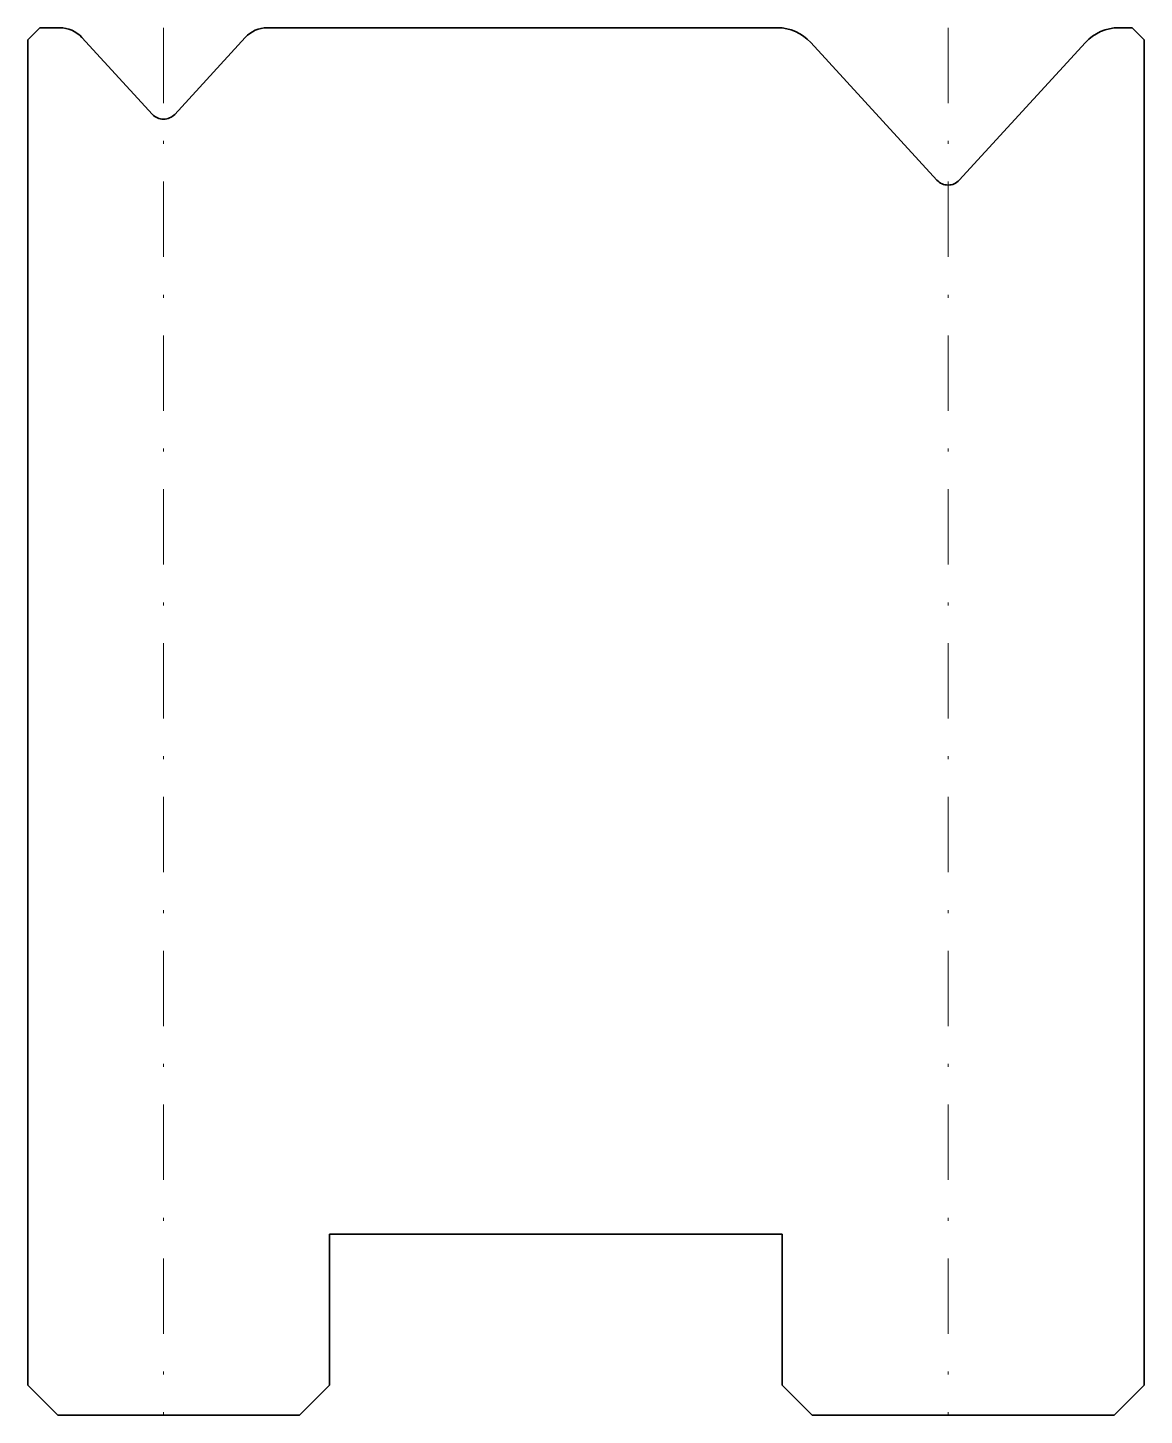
# Model space of a CAD drawing. Header units: millimetres. Extents: x -4.5 to 32.5, y -46 to 0.
import ezdxf

# ---------------------------------------------------------------- set-up
doc = ezdxf.new("R2010")
doc.units = ezdxf.units.MM
doc.header["$LTSCALE"] = 5
doc.linetypes.add('AUSGEZOGEN', pattern=[0])
doc.linetypes.add('DASHDOT', pattern=[1, 0.5, -0.25, 0, -0.25])
doc.layers.add('2', color=7, linetype='Continuous')

msp = doc.modelspace()

# ---------------------------------------------------------------- linework, layer by layer
at = {"layer": '2', "color": 7, "linetype": 'AUSGEZOGEN', "lineweight": 35}
for p, q in [((-4.5, -0.4), (-4.1, 0)), ((-4.1, 0), (-3.44, 0)), ((3.44, 0), (20.34, 0)), ((31.66, 0), (32.1, 0)), ((32.1, 0), (32.5, -0.4)), ((-4.5, -45), (-4.5, -0.4)), ((-2.703, -0.324), (-0.369, -2.872)), ((0.369, -2.872), (2.703, -0.324)), ((32.5, -0.4), (32.5, -45)), ((21.446, -0.487), (25.631, -5.054)), ((26.369, -5.054), (30.554, -0.487)), ((20.5, -40), (5.5, -40)), ((5.5, -40), (5.5, -45)), ((20.5, -45), (20.5, -40)), ((-3.5, -46), (-4.5, -45)), ((5.5, -45), (4.5, -46)), ((21.5, -46), (20.5, -45)), ((32.5, -45), (31.5, -46)), ((4.5, -46), (-3.5, -46)), ((31.5, -46), (21.5, -46))]:
    msp.add_line(p, q, dxfattribs=at)
at = {"layer": '2', "color": 7, "linetype": 'DASHDOT', "lineweight": 18}
for p, q in [((0, 0), (0, -46)), ((26, 0), (26, -46))]:
    msp.add_line(p, q, dxfattribs=at)
at = {"layer": '2', "color": 7, "linetype": 'AUSGEZOGEN', "lineweight": 35}
for centre, radius, start, end in [((-3.44, -1), 1, 42.5, 90), ((3.44, -1), 1, 90, 137.5), ((20.34, -1.5), 1.5, 42.5, 90), ((31.66, -1.5), 1.5, 90, 137.5), ((0, -2.534), 0.5, 222.5, 317.5), ((26, -4.716), 0.5, 222.5, 317.5)]:
    msp.add_arc(centre, radius, start, end, dxfattribs=at)

doc.saveas('drawing.dxf')
